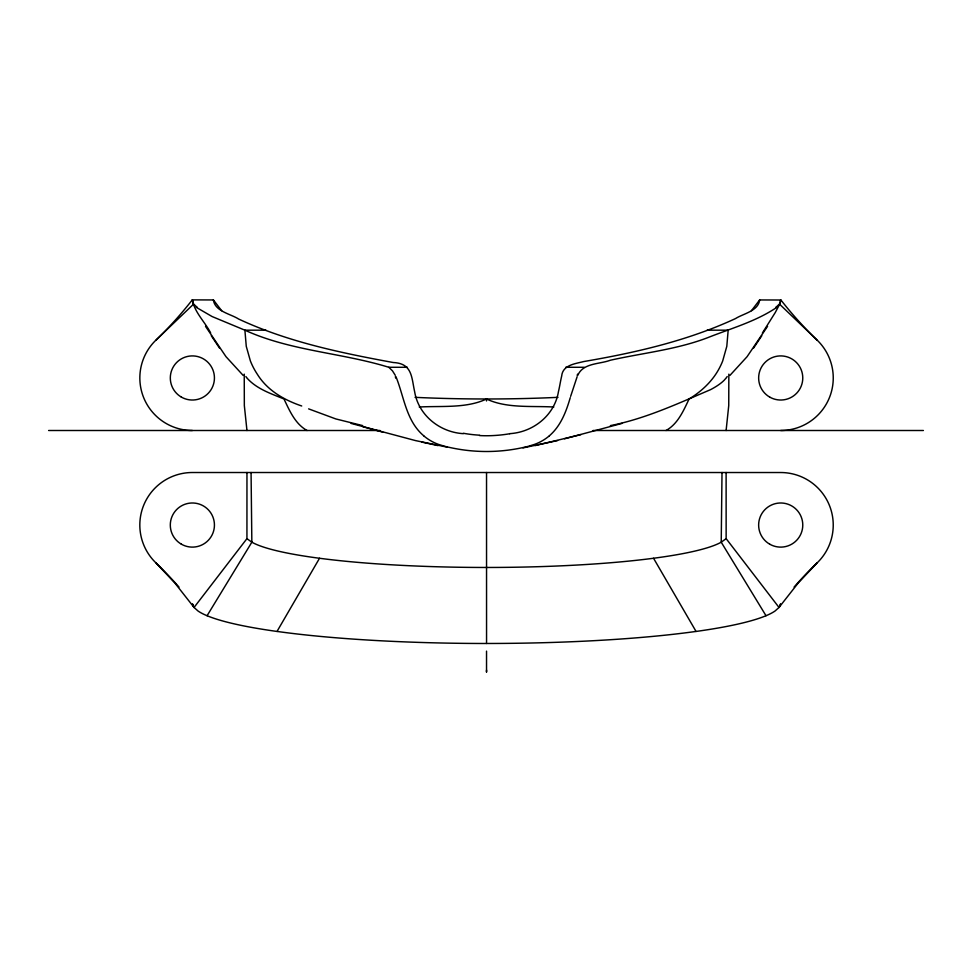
<?xml version="1.0" encoding="UTF-8"?>
<svg xmlns="http://www.w3.org/2000/svg" width="972" height="972" viewBox="0 0 972 972"><rect width="100%" height="100%" fill="white"/><g stroke="black" fill="none" stroke-linecap="round" stroke-linejoin="round"><path stroke-width="1.46" d="M486.535 670.085L486.51 671.98M221.628 310.688L213.427 299.947L192.371 299.886C194.461 312.291 205.092 322.097 210.657 332.959M486.535 672.114L486.535 651.119M213.378 299.935C214.946 311.429 230.473 313.81 238.65 319.047C287.566 341.84 340.479 352.824 393.235 362.52C412.505 363.37 411.496 377.634 414.643 391.692C418.482 415.226 439.757 432.273 463.352 433.658M722.014 472.514L721.224 542.206L766.009 615.726A298.939 40.654 0 0 0 775.109 610.963L779.009 607.451L726.145 538.646L726.108 472.514M246.961 472.514L246.937 538.646L194.06 607.451L197.972 610.963A299.036 40.666 0 0 0 207.072 615.726L251.845 542.206L251.068 472.514M244.239 374.147L244.337 405.555L246.961 430.499M780.71 300.008L759.654 299.947L751.453 310.688M726.108 430.499L728.745 405.555L728.842 374.147M780.601 604.207L780.042 605.835M570.637 396.357L577.149 376.65M570.26 397.645C566.202 411.618 560.747 426.003 549.399 435.748M780.431 604.062L780.054 605.082M779.617 606.103L779.009 607.451L779.909 606.103M577.769 375.362C583.115 362.811 599.469 364.342 610.355 360.235C642.929 352.945 676.5 349.641 707.895 337.6C731.102 328.39 755.937 321.501 776.786 307.371M207.097 615.726A297.031 40.387 0 0 0 277.008 631.448L319.521 558.268A240.704 32.732 0 0 0 486.547 567.466A240.667 32.732 0 0 0 653.512 558.256A244.106 33.194 0 0 0 721.188 542.206L726.145 538.646M729.911 375.423L747.079 356.688L767.564 326.337M727.202 376.529L726.582 377.44M753.616 348.025L761.769 335.765M762.413 332.959L775.292 312.486L780.152 303.276L780.71 300.069L779.641 304.248L817.015 340.006A52.524 52.524 0 0 1 780.71 430.499M779.009 607.451L798.17 583.054L817.015 563.007A52.524 52.524 0 0 0 780.71 472.526L192.371 472.514A52.524 52.524 0 0 0 156.055 563.007A395.276 395.276 0 0 1 178.994 587.064M726.363 377.743L724.249 380.161A598.424 81.369 0 0 1 710.459 389.699C677.885 403.574 645.311 418.786 610.355 425.615M759.654 299.947C758.342 311.089 743.398 313.555 735.488 318.585C687.435 340.832 635.724 352.654 583.759 361.548C575.157 363.783 562.667 364.998 561.695 375.994C560.431 381.194 559.702 386.492 558.438 391.692C554.599 415.226 533.3 432.248 509.717 433.658M192.371 430.499A52.537 52.537 0 0 1 156.055 340.006L193.44 304.248L192.371 299.959M666.014 430.499C677.885 423.986 683.523 410.621 689.099 398.982C699.561 392.627 709.001 384.365 715.817 374.147A70.506 70.506 0 0 0 722.682 360.989L726.801 346.336L728.174 330.176L707.166 330.176M622.019 423.403L564.574 438.785M535.135 445.601L580.964 434.606M557.576 440.595L522.985 447.898M553.809 407.013C531.708 405.749 506.619 408.58 486.522 398.982A218.761 29.743 0 0 1 417.96 397.475L415.056 397.341M265.915 330.176L244.895 330.176L212.078 316.532L196.295 307.371M301.709 405.992C284.103 399.99 267.336 390.489 257.264 374.147A70.506 70.506 0 0 1 250.399 360.989L246.268 346.336L244.895 330.176C290.592 351.026 341.391 352.666 388.824 367.282L407.377 367.282M565.692 367.282L584.257 367.282M48.6 430.499L379.991 430.499M593.078 430.499L923.4 430.499M419.248 407.013C441.349 405.749 466.426 408.58 486.522 398.982L486.522 400.95M446.889 447.071L415.506 440.595L351.05 423.403M437.947 445.601L421.763 442.078M362.726 425.615L335.838 418.944L308.622 408.872M362.933 426.732L382.786 432.139M307.067 430.499C295.184 423.986 289.547 410.621 283.97 398.982C270.799 393.563 256.304 388.824 246.718 377.743M251.845 542.206L246.937 538.646M388.824 367.282L392.494 370.867L395.3 375.362M395.932 376.65C404.133 396.746 406.029 420.803 423.683 435.748M156.055 563.007L174.899 583.054L194.06 607.451L193.027 605.082M243.17 375.423L226.002 356.688L205.517 326.337M194.06 607.451L192.468 604.207M246.487 377.44L245.867 376.529M211.313 335.765L219.453 348.025M653.548 558.268L696.061 631.448A297.031 40.387 0 0 0 765.985 615.726M192.966 604.924L192.65 604.062M486.535 472.514L486.559 643.476A293.034 39.852 0 0 0 696.001 631.436M816.966 340.066A395.276 395.276 0 0 1 780.771 299.838M577.113 375.277A242.806 29.391 -89.8 0 1 577.745 374.099M549.423 435.784A48.175 48.175 0 0 1 534.661 444.338L528.561 446.257A177.256 177.256 0 0 1 508.405 450.097A170.938 170.938 0 0 1 500.058 450.959A168.52 168.52 0 0 1 473.024 450.959A170.938 170.938 0 0 1 464.677 450.085A177.256 177.256 0 0 1 444.52 446.245L438.408 444.362A48.175 48.175 0 0 1 423.658 435.784M395.276 376.796A242.806 29.038 89.5 0 1 395.896 378.205M479.597 435.177A131.147 130.552 6.1 0 1 463.425 433.281M479.573 435.565A128.96 128.96 0 0 0 495.829 435.407A131.147 131.026 -3.6 0 0 509.729 433.743M192.31 299.838A395.276 395.276 0 0 1 156.115 340.066M779.022 304.26A289.741 39.463 -1.6 0 1 775.68 307.371M197.389 307.371A289.741 39.463 1.6 0 1 194.048 304.26M557.989 397.341A218.846 29.755 0 0 1 486.535 398.982M794.088 587.064A395.276 395.276 0 0 1 816.966 562.958M319.496 558.268A244.106 33.194 0 0 1 251.894 542.206M486.559 643.488A293.119 39.864 0 0 1 277.081 631.436M769.678 397.074A22.064 22.064 0 0 0 802.775 377.962A22.064 22.064 0 0 0 769.678 358.862A22.064 22.064 0 0 0 769.678 397.074M181.339 397.074A22.064 22.064 0 0 0 214.435 377.962A22.064 22.064 0 0 0 181.339 358.862A22.064 22.064 0 0 0 181.339 397.074M769.678 544.162A22.064 22.064 0 0 0 802.775 525.05A22.064 22.064 0 0 0 769.678 505.938A22.064 22.064 0 0 0 769.678 544.162M181.339 544.162A22.064 22.064 0 0 0 214.435 525.05A22.064 22.064 0 0 0 181.339 505.938A22.064 22.064 0 0 0 181.339 544.162"/></g></svg>
